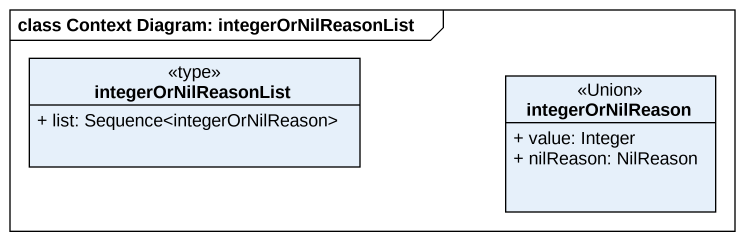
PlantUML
@startuml
mainframe class Context Diagram: integerOrNilReasonList
hide circle
hide empty members
skinparam classAttributeIconSize 0
class integerOrNilReasonList <<type>> {
  + list: Sequence<integerOrNilReason>
}
class integerOrNilReason <<Union>> {
  + value: Integer
  + nilReason: NilReason
}
@enduml
